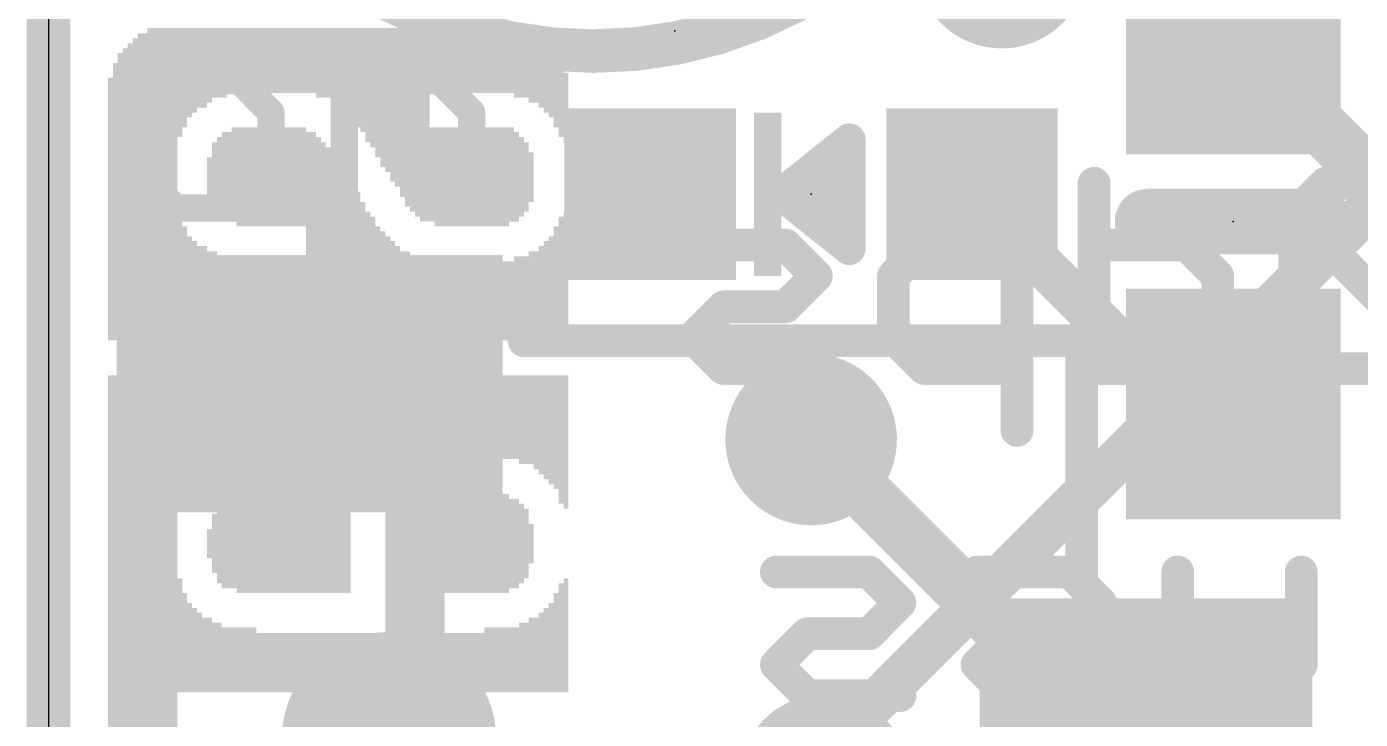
# Model space of a CAD drawing. Extents: x -0.1 to 25.5, y -0.1 to 17.9.
# Drawn here: x -0.1 to 6.12, y 10.13 to 13.35 of the extents above; entities that cross this region are included whole.
import ezdxf

# ---------------------------------------------------------------- set-up
doc = ezdxf.new("R2010")
doc.units = 0
for name, color, linetype in [('1', 12, 'CONTINUOUS'), ('16', 5, 'CONTINUOUS'), ('18', 110, 'CONTINUOUS'), ('20', 53, 'CONTINUOUS'), ('21', 40, 'CONTINUOUS'), ('22', 6, 'CONTINUOUS'), ('23', 40, 'CONTINUOUS'), ('24', 6, 'CONTINUOUS')]:
    doc.layers.add(name, color=color, linetype=linetype)

# ---------------------------------------------------------------- blocks, each defined once
blk = doc.blocks.new('RECT')
blk.add_solid([(-0.5, -0.5), (0.5, -0.5), (-0.5, 0.5), (0.5, 0.5)])
blk = doc.blocks.new('PIE')
at = {"const_width": 0.5}
blk.add_lwpolyline([(0, -0.25, 1), (0, 0.25, 1), (0, -0.25)], format="xyb", dxfattribs=at)
blk = doc.blocks.new('ROUNDV')
at = {"const_width": 0.5}
blk.add_lwpolyline([(0, -0.25, 1), (0, 0.25, 1), (0, -0.25)], format="xyb", dxfattribs=at)

msp = doc.modelspace()

# ---------------------------------------------------------------- linework, layer by layer
at = {"layer": '1'}
for points, const_width in [([(0, 0), (0, 17.78)], 0.2032), ([(6.416, 12.4045), (5.5245, 13.296)], 0.254), ([(4.306, 12.573), (5.283, 11.596)], 0.2032), ([(5.283, 11.596), (5.5245, 11.596)], 0.2032), ([(4.596, 10.39), (3.556, 11.43)], 0.254), ([(5.1175, 10.39), (4.596, 10.39)], 0.254)]:
    msp.add_lwpolyline(points, dxfattribs=dict(at, const_width=const_width))
for points, const_width in [([(5.5694, 13.3409, 1), (5.4796, 13.2511)], 0.127), ([(4.3419, 12.6089, 1), (4.2701, 12.5371)], 0.1016), ([(5.283, 11.6468, 1), (5.283, 11.5452)], 0.1016), ([(5.5245, 11.5452, 1), (5.5245, 11.6468)], 0.1016), ([(5.2471, 11.5601, 1), (5.3189, 11.6319)], 0.1016), ([(3.6009, 11.4749, 1), (3.5111, 11.3851)], 0.127), ([(4.596, 10.4535, 1), (4.596, 10.3265)], 0.127), ([(5.1175, 10.3265, 1), (5.1175, 10.4535)], 0.127), ([(4.5511, 10.3451, 1), (4.6409, 10.4349)], 0.127)]:
    msp.add_lwpolyline(points, format="xyb", dxfattribs=dict(at, const_width=const_width))
at = {"layer": '16', "const_width": 0.2032}
for points in [[(0, 0), (0, 17.78)], [(6.6675, 13.0175), (3.6195, 9.9695)]]:
    msp.add_lwpolyline(points, dxfattribs=at)
at = {"layer": '20'}
msp.add_line((0, 15.24), (0, 2.54), dxfattribs=at)
at = {"layer": '21'}
for points, const_width in [([(2.54, 13.24, 1), (2.54, 17.24, 1), (2.54, 13.24)], 0.2032), ([(0.5928, 13.1344, 1), (0.5928, 13.0709)], 0.0635), ([(0.6152, 13.0802, 1), (0.5703, 13.1251)], 0.0635), ([(0.9118, 13.1251, 1), (0.8669, 13.0802)], 0.0635), ([(0.8894, 13.0709, 1), (0.8894, 13.1344)], 0.0635), ([(1.38, 13.1344, 1), (1.38, 13.0709)], 0.0635), ([(1.4118, 13.1027, 1), (1.3483, 13.1027)], 0.0635), ([(1.8473, 13.1251, 1), (1.8024, 13.0802)], 0.0635), ([(1.8249, 13.0709, 1), (1.8249, 13.1344)], 0.0635), ([(0.4763, 12.9544, 1), (0.4128, 12.9544)], 0.0635), ([(0.422, 12.9768, 1), (0.467, 12.9319)], 0.0635), ([(1.0694, 12.9544, 1), (1.0059, 12.9544)], 0.0635), ([(1.0152, 12.9319, 1), (1.0601, 12.9768)], 0.0635), ([(2.0049, 12.9544, 1), (1.9414, 12.9544)], 0.0635), ([(1.9507, 12.9319, 1), (1.9956, 12.9768)], 0.0635), ([(3.7021, 12.8397, 1), (3.7021, 12.7635)], 0.0762), ([(3.7719, 12.827, 1), (3.6957, 12.827)], 0.0762), ([(3.7576, 12.7972, 1), (3.71, 12.8568)], 0.0762), ([(3.7338, 12.7635, 1), (3.7338, 12.8397)], 0.0762), ([(0.467, 12.6802, 1), (0.422, 12.6353)], 0.0635), ([(0.4128, 12.6578, 1), (0.4763, 12.6578)], 0.0635), ([(1.0059, 12.6578, 1), (1.0694, 12.6578)], 0.0635), ([(1.0601, 12.6353, 1), (1.0152, 12.6802)], 0.0635), ([(3.5116, 12.6873, 1), (3.5116, 12.6111)], 0.0762), ([(3.7338, 12.6111, 1), (3.7338, 12.6873)], 0.0762), ([(3.4401, 12.6028, 1), (3.3925, 12.5432)], 0.0762), ([(3.3925, 12.6028, 1), (3.4401, 12.5432)], 0.0762), ([(0.5928, 12.5413, 1), (0.5928, 12.4778)], 0.0635), ([(0.5703, 12.487, 1), (0.6152, 12.532)], 0.0635), ([(0.8669, 12.532, 1), (0.9118, 12.487)], 0.0635), ([(0.8894, 12.4778, 1), (0.8894, 12.5413)], 0.0635), ([(3.5116, 12.5349, 1), (3.5116, 12.4587)], 0.0762), ([(3.7338, 12.4587, 1), (3.7338, 12.5349)], 0.0762), ([(5.1245, 12.5222, 1), (5.1245, 12.3698)], 0.1524), ([(5.9245, 12.3698, 1), (5.9245, 12.5222)], 0.1524), ([(1.3483, 12.5095, 1), (1.4118, 12.5095)], 0.0635), ([(1.9414, 12.5095, 1), (2.0049, 12.5095)], 0.0635), ([(3.7021, 12.3825, 1), (3.7021, 12.3063)], 0.0762), ([(3.71, 12.2892, 1), (3.7576, 12.3488)], 0.0762), ([(3.7338, 12.3063, 1), (3.7338, 12.3825)], 0.0762), ([(3.6957, 12.319, 1), (3.7719, 12.319)], 0.0762), ([(2.2175, 11.9281, 1), (2.2175, 11.8519)], 0.0762), ([(4.8556, 11.89, 1), (4.7794, 11.89)], 0.0762), ([(4.8175, 11.8519, 1), (4.8175, 11.9281)], 0.0762), ([(0.5556, 10.99, 1), (0.4794, 10.99)], 0.0762), ([(4.7794, 10.79, 1), (4.8556, 10.79)], 0.0762)]:
    msp.add_lwpolyline(points, format="xyb", dxfattribs=dict(at, const_width=const_width))
for points, const_width in [([(0.5928, 13.1027), (0.4445, 12.9544)], 0.127), ([(0.8894, 13.1027), (0.5928, 13.1027)], 0.127), ([(1.0377, 12.9544), (0.8894, 13.1027)], 0.127), ([(1.38, 12.5095), (1.38, 13.1027)], 0.127), ([(1.38, 13.1027), (1.8249, 13.1027)], 0.127), ([(1.8249, 13.1027), (1.9732, 12.9544)], 0.127), ([(0.4445, 12.9544), (0.4445, 12.6578)], 0.127), ([(1.0377, 12.6578), (1.0377, 12.9544)], 0.127), ([(1.9732, 12.9544), (1.9732, 12.5095)], 0.127), ([(3.7338, 12.827), (3.4163, 12.573)], 0.1524), ([(3.7021, 12.8016), (3.7338, 12.8016)], 0.1524), ([(3.7338, 12.319), (3.7338, 12.827)], 0.1524), ([(0.4445, 12.6578), (0.5928, 12.5095)], 0.127), ([(0.8894, 12.5095), (1.0377, 12.6578)], 0.127), ([(3.5116, 12.6492), (3.7338, 12.6492)], 0.1524), ([(3.4163, 12.573), (3.7338, 12.319)], 0.1524), ([(0.5928, 12.5095), (0.8894, 12.5095)], 0.127), ([(3.5116, 12.4968), (3.7338, 12.4968)], 0.1524), ([(5.9245, 12.446), (5.1245, 12.446)], 0.3048), ([(3.7021, 12.3444), (3.7338, 12.3444)], 0.1524), ([(2.2175, 11.89), (4.8175, 11.89)], 0.1524), ([(4.8175, 11.89), (4.8175, 10.79)], 0.1524), ([(0.5175, 10.99), (0.5175, 6.79)], 0.1524)]:
    msp.add_lwpolyline(points, dxfattribs=dict(at, const_width=const_width))
at = {"layer": '22', "const_width": 0.1524}
for points in [[(4.8753, 12.6245), (4.8753, 11.7602)], [(5.9549, 12.6245), (5.8108, 12.4805)], [(6.243, 12.6245), (5.9549, 12.6245)], [(5.8108, 12.4805), (5.8108, 11.9043)], [(6.387, 11.9043), (5.8108, 12.4805)], [(3.4364, 12.3364), (3.0042, 12.3364)], [(3.5805, 12.1924), (3.4364, 12.3364)], [(4.0838, 12.3364), (3.9398, 12.1924)], [(4.516, 12.3364), (4.0838, 12.3364)], [(4.516, 11.4721), (4.516, 12.3364)], [(5.3074, 12.3364), (4.8753, 12.3364)], [(5.4515, 12.1924), (5.3074, 12.3364)], [(3.4364, 12.0483), (3.5805, 12.1924)], [(3.9398, 12.1924), (3.9398, 11.9043)], [(5.4515, 11.9043), (5.4515, 12.1924)], [(3.0042, 11.9043), (3.1483, 12.0483)], [(3.1483, 12.0483), (3.4364, 12.0483)], [(3.1483, 11.7602), (3.0042, 11.9043)], [(3.9398, 11.9043), (4.0838, 11.7602)], [(5.3074, 11.7602), (5.4515, 11.9043)], [(5.8108, 11.9043), (5.9549, 11.7602)], [(3.5805, 11.7602), (3.1483, 11.7602)], [(4.0838, 11.7602), (4.516, 11.7602)], [(4.8753, 11.7602), (5.3074, 11.7602)], [(5.9549, 11.7602), (6.243, 11.7602)], [(3.8262, 10.8124), (3.394, 10.8124)], [(3.9703, 10.6684), (3.8262, 10.8124)], [(4.7617, 10.8124), (4.3296, 10.8124)], [(4.9058, 10.6684), (4.7617, 10.8124)], [(5.2651, 10.2362), (5.2651, 10.8124)], [(5.8413, 10.8124), (5.8413, 10.3803)], [(3.8262, 10.5243), (3.9703, 10.6684)], [(4.7617, 10.5243), (4.9058, 10.6684)], [(3.394, 10.3803), (3.5381, 10.5243)], [(3.5381, 10.5243), (3.8262, 10.5243)], [(4.3296, 10.3803), (4.4736, 10.5243)], [(4.4736, 10.5243), (4.7617, 10.5243)], [(3.5381, 10.2362), (3.394, 10.3803)], [(4.4736, 10.2362), (4.3296, 10.3803)], [(5.8413, 10.3803), (5.6972, 10.2362)], [(3.9703, 10.2362), (3.5381, 10.2362)], [(4.9058, 10.2362), (4.4736, 10.2362)], [(5.6972, 10.2362), (5.2651, 10.2362)]]:
    msp.add_lwpolyline(points, dxfattribs=at)
at = {"layer": '22', "const_width": 0.0762}
for points in [[(4.9134, 12.6245, 1), (4.8372, 12.6245)], [(5.9549, 12.6626, 1), (5.9549, 12.5864)], [(5.9818, 12.5976, 1), (5.9279, 12.6515)], [(5.8489, 12.4805, 1), (5.7727, 12.4805)], [(5.8377, 12.5074, 1), (5.7839, 12.4535)], [(5.7839, 12.5074, 1), (5.8377, 12.4535)], [(3.0042, 12.3745, 1), (3.0042, 12.2983)], [(3.4633, 12.3634, 1), (3.4095, 12.3095)], [(3.4364, 12.2983, 1), (3.4364, 12.3745)], [(4.0838, 12.3745, 1), (4.0838, 12.2983)], [(4.1108, 12.3095, 1), (4.0569, 12.3634)], [(4.5541, 12.3364, 1), (4.4779, 12.3364)], [(4.516, 12.2983, 1), (4.516, 12.3745)], [(4.8753, 12.3745, 1), (4.8753, 12.2983)], [(5.3344, 12.3634, 1), (5.2805, 12.3095)], [(5.3074, 12.2983, 1), (5.3074, 12.3745)], [(3.6074, 12.1654, 1), (3.5535, 12.2193)], [(3.5535, 12.1654, 1), (3.6074, 12.2193)], [(3.9128, 12.2193, 1), (3.9667, 12.1654)], [(3.9779, 12.1924, 1), (3.9017, 12.1924)], [(5.4896, 12.1924, 1), (5.4134, 12.1924)], [(5.4246, 12.1654, 1), (5.4784, 12.2193)], [(3.1483, 12.0864, 1), (3.1483, 12.0102)], [(3.1752, 12.0214, 1), (3.1214, 12.0753)], [(3.4095, 12.0753, 1), (3.4633, 12.0214)], [(3.4364, 12.0102, 1), (3.4364, 12.0864)], [(3.0312, 11.9312, 1), (2.9773, 11.8773)], [(2.9773, 11.9312, 1), (3.0312, 11.8773)], [(3.9667, 11.9312, 1), (3.9128, 11.8773)], [(3.9017, 11.9043, 1), (3.9779, 11.9043)], [(5.4134, 11.9043, 1), (5.4896, 11.9043)], [(5.4784, 11.8773, 1), (5.4246, 11.9312)], [(5.8377, 11.9312, 1), (5.7839, 11.8773)], [(5.7727, 11.9043, 1), (5.8489, 11.9043)], [(3.1483, 11.7983, 1), (3.1483, 11.7221)], [(3.1214, 11.7333, 1), (3.1752, 11.7871)], [(3.5805, 11.7221, 1), (3.5805, 11.7983)], [(4.0838, 11.7983, 1), (4.0838, 11.7221)], [(4.0569, 11.7333, 1), (4.1108, 11.7871)], [(4.516, 11.7221, 1), (4.516, 11.7983)], [(4.8753, 11.7983, 1), (4.8753, 11.7221)], [(5.2805, 11.7871, 1), (5.3344, 11.7333)], [(5.3074, 11.7221, 1), (5.3074, 11.7983)], [(5.9549, 11.7983, 1), (5.9549, 11.7221)], [(5.9279, 11.7333, 1), (5.9818, 11.7871)], [(4.8372, 11.7602, 1), (4.9134, 11.7602)], [(4.4779, 11.4721, 1), (4.5541, 11.4721)], [(3.394, 10.8505, 1), (3.394, 10.7743)], [(3.8531, 10.8394, 1), (3.7993, 10.7855)], [(3.8262, 10.7743, 1), (3.8262, 10.8505)], [(4.3296, 10.8505, 1), (4.3296, 10.7743)], [(4.7887, 10.8394, 1), (4.7348, 10.7855)], [(4.7617, 10.7743, 1), (4.7617, 10.8505)], [(5.3032, 10.8124, 1), (5.227, 10.8124)], [(5.8794, 10.8124, 1), (5.8032, 10.8124)], [(3.9972, 10.6414, 1), (3.9433, 10.6953)], [(3.9433, 10.6414, 1), (3.9972, 10.6953)], [(4.9327, 10.6414, 1), (4.8788, 10.6953)], [(4.8788, 10.6414, 1), (4.9327, 10.6953)], [(3.5381, 10.5624, 1), (3.5381, 10.4862)], [(3.565, 10.4974, 1), (3.5111, 10.5513)], [(3.7993, 10.5513, 1), (3.8531, 10.4974)], [(3.8262, 10.4862, 1), (3.8262, 10.5624)], [(4.4736, 10.5624, 1), (4.4736, 10.4862)], [(4.5006, 10.4974, 1), (4.4467, 10.5513)], [(4.7348, 10.5513, 1), (4.7887, 10.4974)], [(4.7617, 10.4862, 1), (4.7617, 10.5624)], [(3.421, 10.4072, 1), (3.3671, 10.3533)], [(4.3565, 10.4072, 1), (4.3026, 10.3533)], [(5.8682, 10.3533, 1), (5.8144, 10.4072)], [(3.3671, 10.4072, 1), (3.421, 10.3533)], [(4.3026, 10.4072, 1), (4.3565, 10.3533)], [(5.8032, 10.3803, 1), (5.8794, 10.3803)], [(3.5381, 10.2743, 1), (3.5381, 10.1981)], [(3.5111, 10.2093, 1), (3.565, 10.2631)], [(3.9703, 10.1981, 1), (3.9703, 10.2743)], [(4.4736, 10.2743, 1), (4.4736, 10.1981)], [(4.4467, 10.2093, 1), (4.5006, 10.2631)], [(4.9058, 10.1981, 1), (4.9058, 10.2743)], [(5.2651, 10.2743, 1), (5.2651, 10.1981)], [(5.227, 10.2362, 1), (5.3032, 10.2362)], [(5.6703, 10.2631, 1), (5.7242, 10.2093)], [(5.6972, 10.1981, 1), (5.6972, 10.2743)]]:
    msp.add_lwpolyline(points, format="xyb", dxfattribs=at)
at = {"layer": '23'}
for p in [(3.556, 12.573), (5.5245, 12.446)]:
    msp.add_point(p, dxfattribs=at)
at = {"layer": '24'}
msp.add_point((2.921, 13.335), dxfattribs=at)

# ---------------------------------------------------------------- block references
at = {"layer": '1', "xscale": 1.075, "rotation": 270}
for p in [(5.5245, 13.296), (5.5245, 11.596)]:
    msp.add_blockref('RECT', p, dxfattribs=at)
at = {"layer": '1', "xscale": 0.8, "yscale": 0.8, "rotation": 90}
for p in [(2.806, 12.573), (4.306, 12.573)]:
    msp.add_blockref('RECT', p, dxfattribs=at)
at = {"layer": '1'}
for p, xscale, yscale in [((1.2175, 11.69), 1.8, 1.2), ((5.1175, 10.39), 1.55, 0.6)]:
    msp.add_blockref('RECT', p, dxfattribs=dict(at, xscale=xscale, yscale=yscale))
msp.add_blockref('PIE', (1.5875, 10.033), dxfattribs=at)
at = {"layer": '18', "xscale": 0.8001, "yscale": 0.8001}
for p in [(4.445, 13.6525), (4.445, 13.6525), (3.556, 11.43), (3.556, 11.43), (3.6195, 9.8425), (3.6195, 9.8425)]:
    msp.add_blockref('ROUNDV', p, dxfattribs=at)
at = {"layer": '21', "xscale": 0.762, "yscale": 0.127, "rotation": 90}
msp.add_blockref('RECT', (3.3528, 12.573), dxfattribs=at)
at = {"layer": '22', "rotation": 270}
for p, xscale, yscale in [((0.4271, 12.6073), 1.43, 0.0231), ((0.4502, 12.6073), 1.43, 0.0231), ((0.4733, 12.62), 1.4554, 0.0231), ((0.4964, 12.62), 1.4554, 0.0231), ((0.5196, 12.62), 1.4554, 0.0231), ((0.5427, 12.62), 1.4554, 0.0231), ((0.5658, 12.62), 1.4554, 0.0231), ((0.5889, 12.62), 1.4554, 0.0231), ((0.612, 13.0937), 0.508, 0.0231), ((0.635, 13.1166), 0.4623, 0.0229), ((0.658, 13.1394), 0.4166, 0.0231), ((0.6811, 13.1509), 0.3937, 0.0231), ((0.7042, 13.1623), 0.3708, 0.0231), ((0.7273, 13.1623), 0.3708, 0.0231), ((0.7504, 13.1737), 0.348, 0.0231), ((0.7736, 13.1851), 0.3251, 0.0231), ((0.7967, 13.1851), 0.3251, 0.0231), ((0.8198, 13.1851), 0.3251, 0.0231), ((0.8429, 13.1966), 0.3023, 0.0231), ((0.866, 13.1966), 0.3023, 0.0231), ((0.889, 13.1966), 0.3023, 0.0229), ((0.912, 13.1966), 0.3023, 0.0231), ((0.9351, 13.1966), 0.3023, 0.0231), ((0.9582, 13.1966), 0.3023, 0.0231), ((0.9813, 13.1966), 0.3023, 0.0231), ((1.0044, 13.1966), 0.3023, 0.0231), ((1.0276, 13.1966), 0.3023, 0.0231), ((1.0507, 13.1966), 0.3023, 0.0231), ((1.0738, 13.1966), 0.3023, 0.0231), ((1.0969, 13.1966), 0.3023, 0.0231), ((1.12, 13.1966), 0.3023, 0.0231), ((1.143, 13.1966), 0.3023, 0.0229), ((1.166, 13.1966), 0.3023, 0.0231), ((1.1891, 13.1966), 0.3023, 0.0231), ((1.2122, 13.1966), 0.3023, 0.0231), ((1.2353, 13.1966), 0.3023, 0.0231), ((1.2584, 13.1851), 0.3251, 0.0231), ((1.2816, 13.1851), 0.3251, 0.0231), ((1.3047, 13.1851), 0.3251, 0.0231), ((1.3278, 13.1737), 0.348, 0.0231), ((1.3509, 13.1623), 0.3708, 0.0231), ((1.374, 13.1623), 0.3708, 0.0231), ((1.397, 13.1509), 0.3937, 0.0229), ((1.42, 13.1394), 0.4166, 0.0231), ((1.4431, 13.1166), 0.4623, 0.0231), ((1.4662, 13.1051), 0.4851, 0.0231), ((1.4893, 13.081), 0.5334, 0.0231), ((1.5124, 13.0696), 0.5563, 0.0231), ((1.5356, 13.0467), 0.602, 0.0231), ((1.5587, 13.0239), 0.6477, 0.0231), ((1.5818, 13.0124), 0.6706, 0.0231), ((1.6049, 12.9896), 0.7163, 0.0231), ((1.628, 12.9781), 0.7391, 0.0231), ((1.651, 12.954), 0.7874, 0.0229), ((1.674, 12.9311), 0.8331, 0.0231), ((1.6971, 12.9197), 0.856, 0.0231), ((1.7202, 12.9083), 0.8788, 0.0231), ((1.7433, 12.8969), 0.9017, 0.0231), ((1.7664, 12.8969), 0.9017, 0.0231), ((1.7896, 13.1966), 0.3023, 0.0231), ((1.8127, 13.1966), 0.3023, 0.0231), ((1.8358, 13.1966), 0.3023, 0.0231), ((1.8589, 13.1966), 0.3023, 0.0231), ((1.882, 13.1966), 0.3023, 0.0231), ((1.905, 13.1966), 0.3023, 0.0229), ((1.928, 13.1966), 0.3023, 0.0231), ((1.9511, 13.1966), 0.3023, 0.0231), ((1.9742, 13.1966), 0.3023, 0.0231), ((1.9973, 13.1966), 0.3023, 0.0231), ((2.0204, 13.1966), 0.3023, 0.0231), ((2.0436, 13.1966), 0.3023, 0.0231), ((2.0667, 13.1966), 0.3023, 0.0231), ((2.0898, 13.1966), 0.3023, 0.0231), ((2.1129, 13.1966), 0.3023, 0.0231), ((2.136, 13.1966), 0.3023, 0.0231), ((2.159, 13.1966), 0.3023, 0.0229), ((2.182, 13.1851), 0.3251, 0.0231), ((2.2051, 13.1851), 0.3251, 0.0231), ((2.2282, 13.1851), 0.3251, 0.0231), ((2.2513, 13.161), 0.3226, 0.0231), ((2.2744, 13.161), 0.3226, 0.0231), ((0.358, 12.573), 1.3614, 0.0231), ((0.381, 12.5844), 1.3843, 0.0229), ((0.404, 12.5959), 1.4072, 0.0231), ((2.2976, 13.1382), 0.3226, 0.0231), ((2.3207, 13.1153), 0.3226, 0.0231), ((2.3438, 13.0924), 0.3226, 0.0231), ((0.3118, 12.5387), 1.2929, 0.0231), ((0.3349, 12.5616), 1.3386, 0.0231), ((2.3669, 13.0581), 0.3454, 0.0231), ((2.39, 13.0124), 0.3454, 0.0231), ((2.413, 12.9769), 0.3251, 0.0229), ((0.2887, 12.5044), 1.2243, 0.0231), ((0.866, 12.6657), 0.4394, 0.0231), ((0.889, 12.6543), 0.4623, 0.0229), ((0.912, 12.6543), 0.4623, 0.0231), ((0.9351, 12.6543), 0.4623, 0.0231), ((0.9582, 12.6543), 0.4623, 0.0231), ((0.9813, 12.6543), 0.4623, 0.0231), ((1.0044, 12.6543), 0.4623, 0.0231), ((1.0276, 12.6543), 0.4623, 0.0231), ((1.0507, 12.6543), 0.4623, 0.0231), ((1.0738, 12.6543), 0.4623, 0.0231), ((1.0969, 12.6543), 0.4623, 0.0231), ((1.12, 12.6543), 0.4623, 0.0231), ((1.143, 12.6543), 0.4623, 0.0229), ((1.166, 12.6543), 0.4623, 0.0231), ((1.1891, 12.6543), 0.4623, 0.0231), ((1.7896, 12.6657), 0.4394, 0.0231), ((1.8127, 12.6543), 0.4623, 0.0231), ((1.8358, 12.6543), 0.4623, 0.0231), ((1.8589, 12.6543), 0.4623, 0.0231), ((1.882, 12.6543), 0.4623, 0.0231), ((1.905, 12.6543), 0.4623, 0.0229), ((1.928, 12.6543), 0.4623, 0.0231), ((1.9511, 12.6543), 0.4623, 0.0231), ((1.9742, 12.6543), 0.4623, 0.0231), ((1.9973, 12.6543), 0.4623, 0.0231), ((2.0204, 12.6543), 0.4623, 0.0231), ((2.0436, 12.6543), 0.4623, 0.0231), ((2.0667, 12.6543), 0.4623, 0.0231), ((2.0898, 12.6543), 0.4623, 0.0231), ((2.1129, 12.6543), 0.4623, 0.0231), ((2.136, 12.6543), 0.4623, 0.0231), ((2.159, 12.6657), 0.4394, 0.0229), ((0.7736, 12.653), 0.3226, 0.0231), ((0.7967, 12.6543), 0.3708, 0.0231), ((0.8198, 12.6543), 0.4166, 0.0231), ((0.8429, 12.6543), 0.4166, 0.0231), ((1.2122, 12.3774), 0.9703, 0.0231), ((1.2353, 12.3774), 0.9703, 0.0231), ((1.2584, 12.366), 0.9474, 0.0231), ((1.2816, 12.3533), 0.922, 0.0231), ((2.182, 12.6543), 0.4166, 0.0231), ((2.2051, 12.6543), 0.3708, 0.0231), ((2.2282, 12.653), 0.3226, 0.0231), ((1.3047, 12.3419), 0.8992, 0.0231), ((1.3278, 12.3304), 0.8763, 0.0231), ((2.2513, 12.653), 0.2311, 0.0231), ((0.7504, 12.653), 0.1854, 0.0231), ((1.3509, 12.3076), 0.8306, 0.0231), ((1.374, 12.2847), 0.7849, 0.0231), ((1.397, 12.2733), 0.762, 0.0229), ((1.42, 12.2504), 0.7163, 0.0231), ((1.4431, 12.239), 0.6934, 0.0231), ((1.4662, 12.2149), 0.6452, 0.0231), ((0.612, 12.2847), 0.3683, 0.0231), ((1.4893, 12.192), 0.5994, 0.0231), ((1.5124, 12.1806), 0.5766, 0.0231), ((2.39, 12.1806), 0.5766, 0.0231), ((2.413, 12.192), 0.5994, 0.0229), ((0.635, 12.2619), 0.3226, 0.0229), ((0.658, 12.239), 0.2769, 0.0231), ((1.5356, 12.1577), 0.5309, 0.0231), ((1.5587, 12.1463), 0.508, 0.0231), ((1.5818, 12.1349), 0.4851, 0.0231), ((2.3438, 12.1349), 0.4851, 0.0231), ((2.3669, 12.1577), 0.5309, 0.0231), ((0.6811, 12.2276), 0.254, 0.0231), ((0.7042, 12.2161), 0.2311, 0.0231), ((0.7273, 12.2161), 0.2311, 0.0231), ((1.6049, 12.1234), 0.4623, 0.0231), ((1.628, 12.112), 0.4394, 0.0231), ((2.2976, 12.112), 0.4394, 0.0231), ((2.3207, 12.1234), 0.4623, 0.0231), ((0.7504, 12.2034), 0.2057, 0.0231), ((0.7736, 12.0993), 0.414, 0.0231), ((0.7967, 12.0879), 0.3912, 0.0231), ((0.8198, 12.0879), 0.3912, 0.0231), ((0.8429, 12.0879), 0.3912, 0.0231), ((0.866, 12.0764), 0.3683, 0.0231), ((0.889, 12.0764), 0.3683, 0.0229), ((0.912, 12.0764), 0.3683, 0.0231), ((0.9351, 12.0764), 0.3683, 0.0231), ((0.9582, 12.0764), 0.3683, 0.0231), ((0.9813, 12.0764), 0.3683, 0.0231), ((1.0044, 12.0764), 0.3683, 0.0231), ((1.0276, 12.0764), 0.3683, 0.0231), ((1.0507, 12.0764), 0.3683, 0.0231), ((1.0738, 12.0764), 0.3683, 0.0231), ((1.0969, 12.0764), 0.3683, 0.0231), ((1.12, 12.0764), 0.3683, 0.0231), ((1.143, 12.0764), 0.3683, 0.0229), ((1.166, 12.0764), 0.3683, 0.0231), ((1.1891, 12.0764), 0.3683, 0.0231), ((1.651, 12.0993), 0.414, 0.0229), ((1.674, 12.0993), 0.414, 0.0231), ((1.6971, 12.0879), 0.3912, 0.0231), ((1.7202, 12.0879), 0.3912, 0.0231), ((1.7433, 12.0764), 0.3683, 0.0231), ((1.7664, 12.0764), 0.3683, 0.0231), ((1.7896, 12.0764), 0.3683, 0.0231), ((1.8127, 12.0764), 0.3683, 0.0231), ((1.8358, 12.0764), 0.3683, 0.0231), ((1.8589, 12.0764), 0.3683, 0.0231), ((1.882, 12.0764), 0.3683, 0.0231), ((1.905, 12.0764), 0.3683, 0.0229), ((1.928, 12.0764), 0.3683, 0.0231), ((1.9511, 12.0764), 0.3683, 0.0231), ((1.9742, 12.0764), 0.3683, 0.0231), ((1.9973, 12.0764), 0.3683, 0.0231), ((2.0204, 12.0764), 0.3683, 0.0231), ((2.0436, 12.0764), 0.3683, 0.0231), ((2.0667, 12.0764), 0.3683, 0.0231), ((2.0898, 12.0764), 0.3683, 0.0231), ((2.1129, 12.0764), 0.3683, 0.0231), ((2.136, 12.0764), 0.3683, 0.0231), ((2.159, 12.0764), 0.3683, 0.0229), ((2.182, 12.0879), 0.3912, 0.0231), ((2.2051, 12.0879), 0.3912, 0.0231), ((2.2282, 12.0879), 0.3912, 0.0231), ((2.2513, 12.0993), 0.414, 0.0231), ((2.2744, 12.0993), 0.414, 0.0231), ((0.2887, 9.0856), 5.2883, 0.0231), ((0.3118, 9.0513), 5.3569, 0.0231), ((0.3349, 9.0284), 5.4026, 0.0231), ((0.358, 9.017), 5.4254, 0.0231), ((0.381, 9.0056), 5.4483, 0.0229), ((0.404, 8.9941), 5.4712, 0.0231), ((0.4271, 8.9941), 5.4712, 0.0231), ((0.4502, 8.9827), 5.494, 0.0231), ((0.4733, 8.9827), 5.494, 0.0231), ((0.4964, 8.97), 5.5194, 0.0231), ((0.5196, 8.97), 5.5194, 0.0231), ((0.5427, 8.97), 5.5194, 0.0231), ((0.5658, 8.97), 5.5194, 0.0231), ((0.5889, 8.97), 5.5194, 0.0231), ((0.7736, 11.5227), 0.414, 0.0231), ((0.7967, 11.5227), 0.414, 0.0231), ((0.8198, 11.5341), 0.3912, 0.0231), ((0.8429, 11.5341), 0.3912, 0.0231), ((0.866, 11.5341), 0.3912, 0.0231), ((0.889, 11.5341), 0.3912, 0.0229), ((0.912, 11.5456), 0.3683, 0.0231), ((0.9351, 11.5456), 0.3683, 0.0231), ((0.9582, 11.5456), 0.3683, 0.0231), ((0.9813, 11.5456), 0.3683, 0.0231), ((1.0044, 11.5456), 0.3683, 0.0231), ((1.0276, 11.5456), 0.3683, 0.0231), ((1.0507, 11.5456), 0.3683, 0.0231), ((1.0738, 11.5456), 0.3683, 0.0231), ((1.0969, 11.5456), 0.3683, 0.0231), ((1.12, 11.5456), 0.3683, 0.0231), ((1.143, 11.5456), 0.3683, 0.0229), ((1.166, 11.5456), 0.3683, 0.0231), ((1.1891, 11.5456), 0.3683, 0.0231), ((1.2122, 11.5456), 0.3683, 0.0231), ((1.2353, 11.5456), 0.3683, 0.0231), ((1.2584, 11.5456), 0.3683, 0.0231), ((1.2816, 11.5456), 0.3683, 0.0231), ((1.3047, 11.5456), 0.3683, 0.0231), ((1.3278, 11.5456), 0.3683, 0.0231), ((1.3509, 11.5456), 0.3683, 0.0231), ((1.374, 11.5456), 0.3683, 0.0231), ((1.397, 11.5456), 0.3683, 0.0229), ((1.42, 11.5456), 0.3683, 0.0231), ((1.4431, 11.5456), 0.3683, 0.0231), ((1.4662, 11.5456), 0.3683, 0.0231), ((1.4893, 11.5456), 0.3683, 0.0231), ((1.5124, 11.5456), 0.3683, 0.0231), ((1.5356, 11.5456), 0.3683, 0.0231), ((1.5587, 11.5456), 0.3683, 0.0231), ((1.5818, 11.5456), 0.3683, 0.0231), ((1.6049, 11.5456), 0.3683, 0.0231), ((1.628, 11.5456), 0.3683, 0.0231), ((1.651, 11.5456), 0.3683, 0.0229), ((1.674, 11.5456), 0.3683, 0.0231), ((1.6971, 11.5456), 0.3683, 0.0231), ((1.7202, 11.5456), 0.3683, 0.0231), ((1.7433, 11.5456), 0.3683, 0.0231), ((1.7664, 11.5456), 0.3683, 0.0231), ((1.7896, 11.5456), 0.3683, 0.0231), ((1.8127, 11.5456), 0.3683, 0.0231), ((1.8358, 11.5456), 0.3683, 0.0231), ((1.8589, 11.5456), 0.3683, 0.0231), ((1.882, 11.5456), 0.3683, 0.0231), ((1.905, 11.5456), 0.3683, 0.0229), ((1.928, 11.5456), 0.3683, 0.0231), ((1.9511, 11.5456), 0.3683, 0.0231), ((1.9742, 11.5456), 0.3683, 0.0231), ((1.9973, 11.5456), 0.3683, 0.0231), ((2.0204, 11.5456), 0.3683, 0.0231), ((2.0436, 11.5456), 0.3683, 0.0231), ((2.0667, 11.5456), 0.3683, 0.0231), ((2.0898, 11.5456), 0.3683, 0.0231), ((2.1129, 11.5341), 0.3912, 0.0231), ((2.136, 11.5341), 0.3912, 0.0231), ((2.159, 11.5341), 0.3912, 0.0229), ((2.182, 11.5341), 0.3912, 0.0231), ((2.2051, 11.5227), 0.414, 0.0231), ((2.2282, 11.5227), 0.414, 0.0231), ((2.2513, 11.5227), 0.414, 0.0231), ((2.2744, 11.51), 0.4394, 0.0231), ((2.2976, 11.4986), 0.4623, 0.0231), ((2.3207, 11.4871), 0.4851, 0.0231), ((2.3438, 11.4757), 0.508, 0.0231), ((2.3669, 11.4643), 0.5309, 0.0231), ((2.39, 11.43), 0.5994, 0.0231), ((2.413, 11.4186), 0.6223, 0.0229), ((0.612, 11.3259), 0.3912, 0.0231), ((0.635, 11.3487), 0.3454, 0.0229), ((0.658, 11.3716), 0.2997, 0.0231), ((0.6811, 11.383), 0.2769, 0.0231), ((0.7042, 11.3944), 0.254, 0.0231), ((0.7273, 11.4059), 0.2311, 0.0231), ((0.7504, 11.4059), 0.2311, 0.0231), ((0.8198, 10.9449), 0.4166, 0.0231), ((0.8429, 10.9449), 0.4166, 0.0231), ((0.866, 10.9563), 0.4394, 0.0231), ((0.889, 10.9449), 0.4623, 0.0229), ((0.912, 10.9449), 0.4623, 0.0231), ((0.9351, 10.9449), 0.4623, 0.0231), ((0.9582, 10.9449), 0.4623, 0.0231), ((0.9813, 10.9449), 0.4623, 0.0231), ((1.0044, 10.9449), 0.4623, 0.0231), ((1.0276, 10.9449), 0.4623, 0.0231), ((1.0507, 10.9449), 0.4623, 0.0231), ((1.0738, 10.9449), 0.4623, 0.0231), ((1.0969, 10.9449), 0.4623, 0.0231), ((1.12, 10.9449), 0.4623, 0.0231), ((1.143, 10.9449), 0.4623, 0.0229), ((1.166, 10.9449), 0.4623, 0.0231), ((1.1891, 10.9449), 0.4623, 0.0231), ((1.2122, 10.9449), 0.4623, 0.0231), ((1.2353, 10.9449), 0.4623, 0.0231), ((1.2584, 10.9449), 0.4623, 0.0231), ((1.2816, 10.9449), 0.4623, 0.0231), ((1.3047, 10.9449), 0.4623, 0.0231), ((1.3278, 10.9449), 0.4623, 0.0231), ((1.3509, 10.9449), 0.4623, 0.0231), ((1.374, 10.9449), 0.4623, 0.0231), ((1.397, 10.9449), 0.4623, 0.0229), ((1.5818, 10.7137), 0.9246, 0.0231), ((1.6049, 10.7137), 0.9246, 0.0231), ((1.628, 10.7137), 0.9246, 0.0231), ((1.651, 10.7137), 0.9246, 0.0229), ((1.674, 10.7137), 0.9246, 0.0231), ((1.6971, 10.7137), 0.9246, 0.0231), ((1.7202, 10.7137), 0.9246, 0.0231), ((1.7433, 10.7137), 0.9246, 0.0231), ((1.7664, 10.7137), 0.9246, 0.0231), ((1.7896, 10.7137), 0.9246, 0.0231), ((1.8127, 10.7137), 0.9246, 0.0231), ((1.8358, 10.7137), 0.9246, 0.0231), ((1.8589, 10.9449), 0.4623, 0.0231), ((1.882, 10.9449), 0.4623, 0.0231), ((1.905, 10.9449), 0.4623, 0.0229), ((1.928, 10.9449), 0.4623, 0.0231), ((1.9511, 10.9449), 0.4623, 0.0231), ((1.9742, 10.9449), 0.4623, 0.0231), ((1.9973, 10.9449), 0.4623, 0.0231), ((2.0204, 10.9449), 0.4623, 0.0231), ((2.0436, 10.9449), 0.4623, 0.0231), ((2.0667, 10.9449), 0.4623, 0.0231), ((2.0898, 10.9449), 0.4623, 0.0231), ((2.1129, 10.9449), 0.4623, 0.0231), ((2.136, 10.9449), 0.4623, 0.0231), ((2.159, 10.9449), 0.4166, 0.0229), ((2.182, 10.9449), 0.4166, 0.0231), ((0.7736, 10.9461), 0.2769, 0.0231), ((0.7967, 10.9449), 0.3708, 0.0231), ((2.2051, 10.9449), 0.3708, 0.0231), ((2.2282, 10.9449), 0.3251, 0.0231), ((0.7504, 10.9449), 0.1372, 0.0231), ((2.2513, 10.9449), 0.1829, 0.0231), ((0.612, 10.5169), 0.5309, 0.0231), ((2.39, 10.5054), 0.508, 0.0231), ((2.413, 10.5169), 0.5309, 0.0229), ((0.635, 10.4826), 0.4623, 0.0229), ((2.3669, 10.4826), 0.4623, 0.0231), ((0.658, 10.4597), 0.4166, 0.0231), ((0.6811, 10.4483), 0.3937, 0.0231), ((2.3207, 10.4483), 0.3937, 0.0231), ((2.3438, 10.4597), 0.4166, 0.0231), ((0.7042, 10.4369), 0.3708, 0.0231), ((0.7273, 10.4254), 0.348, 0.0231), ((0.7504, 10.4254), 0.348, 0.0231), ((0.7736, 10.414), 0.3251, 0.0231), ((0.7967, 10.414), 0.3251, 0.0231), ((2.2051, 10.414), 0.3251, 0.0231), ((2.2282, 10.414), 0.3251, 0.0231), ((2.2513, 10.4254), 0.348, 0.0231), ((2.2744, 10.4254), 0.348, 0.0231), ((2.2976, 10.4369), 0.3708, 0.0231), ((0.8198, 10.4026), 0.3023, 0.0231), ((0.8429, 10.4026), 0.3023, 0.0231), ((0.866, 10.4026), 0.3023, 0.0231), ((0.889, 10.4026), 0.3023, 0.0229), ((0.912, 10.4026), 0.3023, 0.0231), ((0.9351, 10.4026), 0.3023, 0.0231), ((0.9582, 10.4026), 0.3023, 0.0231), ((0.9813, 10.3899), 0.2769, 0.0231), ((1.0044, 10.3899), 0.2769, 0.0231), ((1.0276, 10.3899), 0.2769, 0.0231), ((1.0507, 10.3899), 0.2769, 0.0231), ((1.0738, 10.3899), 0.2769, 0.0231), ((1.0969, 10.3899), 0.2769, 0.0231), ((1.12, 10.3899), 0.2769, 0.0231), ((1.143, 10.3899), 0.2769, 0.0229), ((1.166, 10.3899), 0.2769, 0.0231), ((1.1891, 10.3899), 0.2769, 0.0231), ((1.2122, 10.3899), 0.2769, 0.0231), ((1.2353, 10.3899), 0.2769, 0.0231), ((1.2584, 10.3899), 0.2769, 0.0231), ((1.2816, 10.3899), 0.2769, 0.0231), ((1.3047, 10.3899), 0.2769, 0.0231), ((1.3278, 10.3899), 0.2769, 0.0231), ((1.3509, 10.3899), 0.2769, 0.0231), ((1.374, 10.3899), 0.2769, 0.0231), ((1.397, 10.3899), 0.2769, 0.0229), ((1.42, 10.3899), 0.2769, 0.0231), ((1.4431, 10.3899), 0.2769, 0.0231), ((1.4662, 10.3899), 0.2769, 0.0231), ((1.4893, 10.3899), 0.2769, 0.0231), ((1.5124, 10.3899), 0.2769, 0.0231), ((1.5356, 10.3899), 0.2769, 0.0231), ((1.5587, 10.3899), 0.2769, 0.0231), ((1.8589, 10.3899), 0.2769, 0.0231), ((1.882, 10.3899), 0.2769, 0.0231), ((1.905, 10.3899), 0.2769, 0.0229), ((1.928, 10.3899), 0.2769, 0.0231), ((1.9511, 10.3899), 0.2769, 0.0231), ((1.9742, 10.3899), 0.2769, 0.0231), ((1.9973, 10.3899), 0.2769, 0.0231), ((2.0204, 10.3899), 0.2769, 0.0231), ((2.0436, 10.4026), 0.3023, 0.0231), ((2.0667, 10.4026), 0.3023, 0.0231), ((2.0898, 10.4026), 0.3023, 0.0231), ((2.1129, 10.4026), 0.3023, 0.0231), ((2.136, 10.4026), 0.3023, 0.0231), ((2.159, 10.4026), 0.3023, 0.0229), ((2.182, 10.4026), 0.3023, 0.0231)]:
    msp.add_blockref('RECT', p, dxfattribs=dict(at, xscale=xscale, yscale=yscale))

doc.saveas('drawing.dxf')
